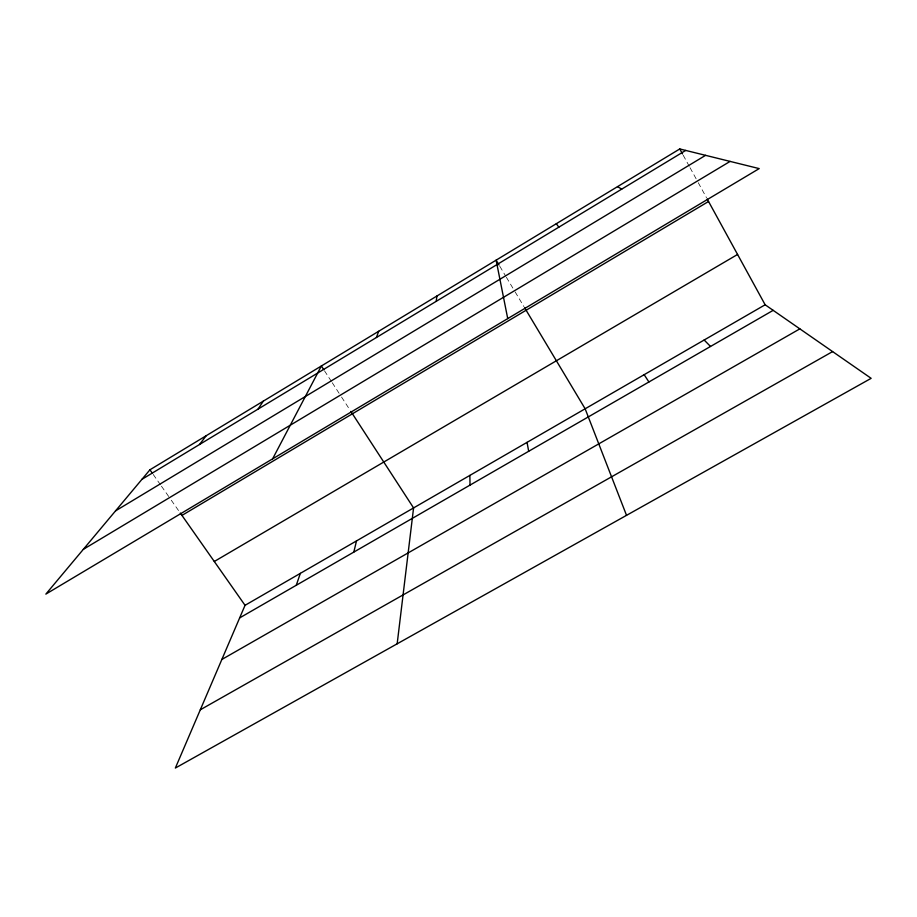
<?xml version="1.0" encoding="UTF-8"?>
<svg xmlns="http://www.w3.org/2000/svg" width="917" height="917" viewBox="0 0 917 917"><rect width="100%" height="100%" fill="white"/><g stroke="black" fill="none" stroke-linecap="round" stroke-linejoin="round"><path stroke-width="0.69" stroke-dasharray="4.58 3.44" d="M153.231 474.467L160.613 485.001M161.438 486.17L170.47 499.031M171.284 500.212L179.491 511.904M324.469 370.766L331.461 381.518M332.241 382.721L340.78 395.869M341.56 397.061L350.099 410.208M499.788 266.262L505.634 276.04M506.367 277.266L514.414 290.7M515.148 291.927L523.928 306.587M683.199 155.202L689.366 166.47M690.054 167.719L697.585 181.474M698.273 182.724L706.503 197.74"/><path stroke-width="1.38" d="M397.164 643.814L413.578 507.926L350.879 411.401M436.217 301.338L436.916 296.008M353.813 552.091L356.507 540.904M296.271 585.275L300.329 573.366M376.44 337.49L378.675 331.278M765.145 304.776L245.045 605.312L175.353 768.045L871.15 378.331L765.145 304.776L707.179 198.989M272.624 458.844L321.363 365.986L323.701 369.574M258.101 409.074L263.282 401.153M199.539 444.493L206.153 435.747M149.941 469.791L45.85 594.113L759.196 168.602L679.772 148.955L149.941 469.791L152.405 473.298M141.952 479.327L685.721 150.422M115.531 510.884L705.574 155.34M83.344 549.329L730.104 161.403M181.956 515.411L708.554 201.488M214.291 561.491L737.577 254.456M239.646 617.909L773.169 310.347M221.857 659.461L799.853 328.859M200.307 709.792L832.613 351.589M617.531 186.644L621.726 189.131M704.164 340.012L710.515 346.466M556.321 223.702L558.831 227.175M180.317 513.073L245.045 605.312M644.17 374.675L648.904 381.988M499.054 265.047L496.12 260.153L507.731 318.6M524.662 307.803L585.138 408.787L626.529 515.343M679.772 148.955L682.512 153.953M527.046 442.361L528.685 451.29M469.859 475.407L470.031 485.104"/></g></svg>
